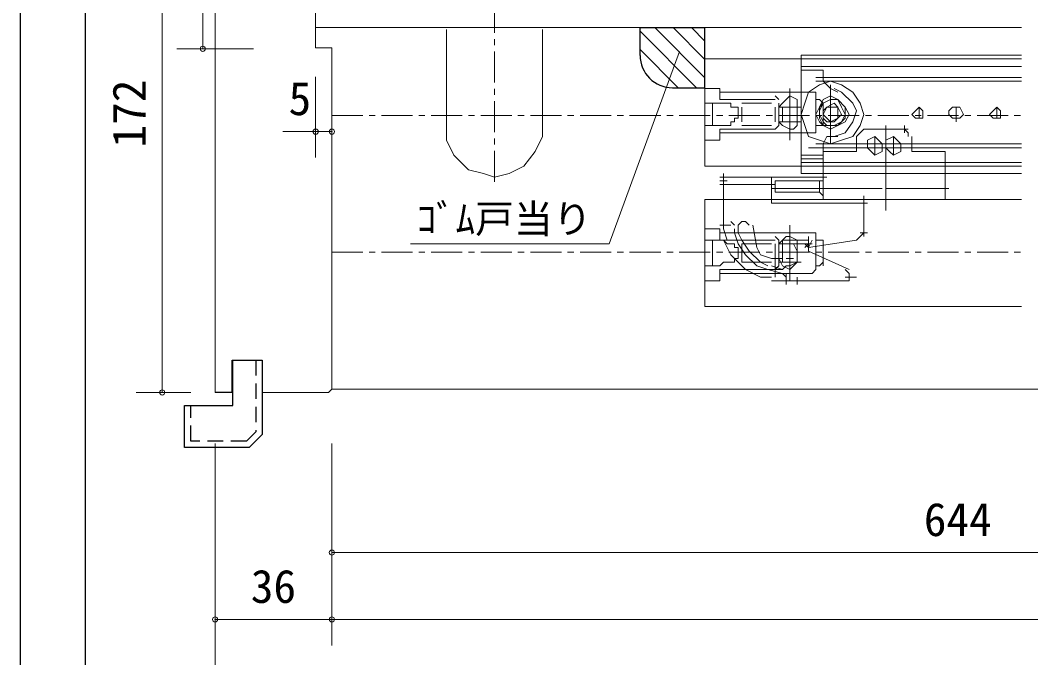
# Model space of a CAD drawing. Units: millimetres at full size; details may follow other scales. Extents: x -800 to 800, y -560 to 560.
# Drawn here: x -800 to -488.3, y -380.8 to -184.3 of the extents above; entities that cross this region are included whole.
import ezdxf
from ezdxf.enums import TextEntityAlignment as Align

# ---------------------------------------------------------------- set-up
doc = ezdxf.new("R2010")
doc.units = ezdxf.units.MM
doc.header["$LTSCALE"] = 4
doc.header["$PDMODE"] = 32
doc.header["$PDSIZE"] = 1.6
doc.linetypes.add('DASHED1', pattern=[1.8, 1.2, -0.6])
doc.linetypes.add('USER12', pattern=[3.826934, 2.391833, -0.478367, 0.478367, -0.478367])
for name, color, linetype, lineweight in [('0-0', 7, 'Continuous', 25), ('2-0', 7, 'Continuous', 18), ('3-0', 4, 'Continuous', 9)]:
    doc.layers.add(name, color=color, linetype=linetype, lineweight=lineweight)
doc.styles.add('ＭＳ ゴシック', font='')
doc.styles.get('ＭＳ ゴシック').set_extended_font_data('MS Gothic')

msp = doc.modelspace()

# ---------------------------------------------------------------- linework, layer by layer
at = {"layer": '0-0'}
msp.add_line((-800, 560), (-800, -560), dxfattribs=at)
msp.add_lwpolyline([(-780, -44), (-780, -444), (152, -444)], dxfattribs=at)
at = {"layer": '2-0', "color": 4, "lineweight": 9}
for p, q in [((-756.212, -127.061), (-756.212, -299.061)), ((-764.212, -299.061), (-747.406, -299.061))]:
    msp.add_line(p, q, dxfattribs=at)
at = {"layer": '2-0', "color": 4}
msp.add_point((-756.212, -299.061), dxfattribs=at)
at = {"layer": '3-0', "color": 7, "lineweight": 18}
for p, q in [((-739.876, -299.057), (-739.876, -127.061)), ((-708.876, -192.856), (-708.876, -147.856)), ((-708.876, -186.601), (-708.876, -153.561)), ((-491.166, -186.601), (-708.876, -186.601)), ((-668.554, -186.601), (-638.932, -186.601)), ((-668.554, -187.147), (-668.554, -217.909)), ((-638.932, -217.909), (-638.932, -187.147)), ((-708.876, -192.856), (-703.876, -192.856)), ((-703.876, -298.044), (-703.876, -192.856)), ((-588.803, -196.263), (-588.803, -229.302)), ((-517.026, -196.263), (-588.803, -196.263)), ((-517.026, -196.263), (-491.166, -196.263)), ((-491.166, -229.302), (-588.803, -229.302)), ((-588.803, -239.554), (-588.803, -272.596)), ((-491.166, -239.554), (-588.803, -239.554)), ((-491.166, -272.596), (-588.803, -272.596)), ((-725.376, -299.061), (-704.876, -299.061)), ((-703.876, -298.044), (-704.876, -299.044)), ((-703.876, -298.044), (-61.971, -298.044))]:
    msp.add_line(p, q, dxfattribs=at)
at = {"layer": '3-0', "linetype": 'USER12'}
for p, q in [((-653.744, -234.156), (-653.744, -138.453)), ((-703.876, -213.647), (-491.166, -213.647)), ((-703.876, -255.804), (-491.166, -255.804))]:
    msp.add_line(p, q, dxfattribs=at)
at = {"layer": '3-0'}
for p, q in [((-743.699, -147.565), (-743.699, -193.125)), ((-588.803, -202.085), (-604.287, -186.601)), ((-588.803, -196.428), (-598.63, -186.601)), ((-588.803, -190.771), (-592.973, -186.601)), ((-591.395, -205.15), (-608.806, -187.738)), ((-751.699, -193.125), (-728.059, -193.125)), ((-618.393, -253.21), (-596.68, -193.997)), ((-597.052, -205.15), (-608.806, -193.395)), ((-559.181, -195.122), (-559.181, -231.582)), ((-559.181, -195.122), (-491.166, -195.122)), ((-552.342, -198.543), (-559.181, -198.543)), ((-491.166, -198.543), (-552.342, -198.543)), ((-708.876, -226.659), (-708.876, -201.727)), ((-703.876, -226.659), (-703.876, -201.727)), ((-559.181, -227.025), (-559.181, -199.68)), ((-491.166, -201.959), (-554.623, -201.959)), ((-552.342, -200.82), (-552.342, -199.68)), ((-562.598, -205.379), (-562.598, -221.328)), ((-554.623, -203.099), (-491.166, -203.099)), ((-550.067, -222.465), (-550.067, -204.237)), ((-584.247, -208.794), (-584.247, -206.515)), ((-584.247, -206.515), (-555.764, -206.515)), ((-584.247, -208.794), (-567.154, -208.794)), ((-566.018, -208.794), (-567.154, -207.657)), ((-554.623, -208.794), (-554.623, -207.657)), ((-554.623, -208.794), (-553.484, -208.794)), ((-554.623, -208.794), (-554.623, -216.77)), ((-552.342, -209.934), (-553.484, -208.794)), ((-586.522, -209.934), (-584.247, -209.934)), ((-568.296, -209.934), (-577.408, -209.934)), ((-577.408, -211.072), (-577.408, -215.631)), ((-567.154, -215.631), (-567.154, -211.072)), ((-566.018, -209.934), (-566.018, -216.77)), ((-566.018, -211.072), (-559.181, -211.072)), ((-564.879, -211.072), (-564.879, -215.631)), ((-560.321, -215.631), (-560.321, -211.072)), ((-552.342, -216.77), (-552.342, -209.934)), ((-522.723, -214.492), (-522.723, -211.072)), ((-511.328, -215.631), (-511.328, -211.072)), ((-498.799, -214.492), (-498.799, -211.072)), ((-584.247, -216.77), (-588.803, -216.77)), ((-584.247, -217.909), (-584.247, -219.048)), ((-584.247, -217.909), (-567.154, -217.909)), ((-577.408, -216.77), (-568.296, -216.77)), ((-567.154, -217.909), (-566.018, -216.77)), ((-559.181, -215.631), (-566.018, -215.631)), ((-553.484, -216.77), (-552.342, -216.77)), ((-527.282, -217.909), (-539.811, -217.909)), ((-532.979, -242.975), (-532.979, -216.77)), ((-528.418, -217.909), (-526.14, -217.909)), ((-527.282, -219.048), (-527.282, -216.77)), ((-703.876, -218.659), (-718.965, -218.659)), ((-555.764, -219.048), (-584.247, -219.048)), ((-542.094, -222.465), (-542.094, -220.186)), ((-536.396, -225.884), (-536.396, -220.186)), ((-530.698, -225.884), (-530.698, -220.186)), ((-556.9, -223.607), (-491.166, -223.607)), ((-491.166, -222.465), (-554.623, -222.465)), ((-542.094, -222.465), (-540.952, -222.465)), ((-542.094, -222.465), (-542.094, -223.607)), ((-542.094, -223.607), (-542.094, -224.746)), ((-542.094, -223.607), (-540.952, -223.607)), ((-538.671, -222.465), (-540.952, -222.465)), ((-538.671, -223.607), (-540.952, -223.607)), ((-538.671, -223.607), (-538.671, -222.465)), ((-536.396, -224.746), (-536.396, -221.328)), ((-534.115, -222.465), (-532.979, -222.465)), ((-534.115, -222.465), (-534.115, -223.607)), ((-532.979, -223.607), (-534.115, -223.607)), ((-532.979, -222.465), (-528.418, -222.465)), ((-532.979, -223.607), (-532.979, -222.465)), ((-531.838, -222.465), (-529.557, -222.465)), ((-530.698, -224.746), (-530.698, -221.328)), ((-528.418, -222.465), (-526.14, -222.465)), ((-528.418, -222.465), (-528.418, -223.607)), ((-528.418, -223.607), (-526.14, -223.607)), ((-525.001, -223.607), (-525.001, -222.465)), ((-559.181, -225.884), (-552.342, -225.884)), ((-552.342, -227.025), (-559.181, -227.025)), ((-552.342, -224.746), (-552.342, -227.025)), ((-552.342, -228.163), (-552.342, -225.884)), ((-525.001, -224.746), (-514.745, -224.746)), ((-514.745, -225.884), (-514.745, -224.746)), ((-559.181, -228.163), (-491.166, -228.163)), ((-553.484, -229.302), (-551.206, -229.302)), ((-552.342, -228.163), (-552.342, -239.554)), ((-552.342, -231.582), (-552.342, -228.163)), ((-552.342, -230.442), (-552.342, -229.302)), ((-552.342, -231.582), (-552.342, -230.442)), ((-515.886, -229.302), (-512.47, -229.302)), ((-514.745, -231.582), (-514.745, -228.163)), ((-514.745, -230.442), (-514.745, -231.582)), ((-584.247, -232.72), (-581.966, -232.72)), ((-584.247, -232.72), (-581.966, -232.72)), ((-583.106, -234.998), (-583.106, -231.582)), ((-583.106, -234.998), (-583.106, -231.582)), ((-583.106, -234.998), (-583.106, -231.582)), ((-583.106, -236.14), (-583.106, -232.72)), ((-568.296, -236.14), (-568.296, -232.72)), ((-491.166, -231.582), (-559.181, -231.582)), ((-553.484, -232.72), (-551.206, -232.72)), ((-553.484, -232.72), (-551.206, -232.72)), ((-553.484, -232.72), (-551.206, -232.72)), ((-553.484, -232.72), (-551.206, -232.72)), ((-553.484, -232.72), (-551.206, -232.72)), ((-553.484, -232.72), (-551.206, -232.72)), ((-552.342, -234.998), (-552.342, -231.582)), ((-552.342, -234.998), (-552.342, -231.582)), ((-552.342, -234.998), (-552.342, -231.582)), ((-552.342, -234.998), (-552.342, -231.582)), ((-552.342, -234.998), (-552.342, -231.582)), ((-552.342, -234.998), (-552.342, -231.582)), ((-584.247, -233.861), (-581.966, -233.861)), ((-584.247, -234.998), (-581.966, -234.998)), ((-583.106, -246.392), (-583.106, -233.861)), ((-570.576, -234.998), (-567.154, -234.998)), ((-568.296, -236.14), (-546.65, -236.14)), ((-567.154, -233.861), (-553.484, -233.861)), ((-567.154, -233.861), (-567.154, -237.277)), ((-553.484, -237.277), (-553.484, -233.861)), ((-553.484, -233.861), (-552.342, -233.861)), ((-553.484, -236.14), (-534.115, -236.14)), ((-532.979, -236.14), (-513.611, -236.14)), ((-553.484, -237.277), (-567.154, -237.277)), ((-553.484, -237.277), (-552.342, -238.416)), ((-552.342, -238.416), (-552.342, -239.554)), ((-540.952, -239.554), (-552.342, -239.554)), ((-539.811, -239.554), (-540.952, -239.554)), ((-539.811, -241.834), (-539.811, -238.416)), ((-514.745, -239.554), (-514.745, -238.416)), ((-540.952, -240.696), (-538.671, -240.696)), ((-539.811, -240.696), (-539.811, -249.81)), ((-539.811, -240.696), (-539.811, -249.81)), ((-583.106, -248.669), (-583.106, -245.253)), ((-584.247, -247.531), (-581.966, -247.531)), ((-583.106, -248.669), (-583.106, -246.392)), ((-583.106, -247.531), (-580.825, -247.531)), ((-581.966, -252.089), (-583.106, -248.669)), ((-579.689, -247.531), (-580.825, -246.392)), ((-579.689, -248.669), (-579.689, -249.81)), ((-573.991, -247.531), (-572.852, -254.366)), ((-562.598, -247.531), (-562.598, -264.622)), ((-539.811, -250.948), (-539.811, -248.669)), ((-586.522, -252.089), (-584.247, -252.089)), ((-584.247, -252.089), (-584.247, -249.81)), ((-584.247, -249.81), (-555.764, -249.81)), ((-584.247, -252.089), (-567.154, -252.089)), ((-579.689, -249.81), (-578.549, -253.229)), ((-577.408, -252.089), (-578.549, -249.81)), ((-566.018, -252.089), (-567.154, -250.948)), ((-566.018, -252.089), (-566.018, -260.064)), ((-562.598, -260.064), (-562.598, -252.089)), ((-562.598, -252.089), (-556.9, -252.089)), ((-556.9, -254.366), (-556.9, -250.948)), ((-554.623, -252.089), (-554.623, -250.948)), ((-554.623, -252.089), (-553.484, -252.089)), ((-554.623, -252.089), (-554.623, -260.064)), ((-552.342, -252.089), (-553.484, -252.089)), ((-552.342, -260.064), (-552.342, -252.089)), ((-540.952, -249.81), (-538.671, -249.81)), ((-679.66, -253.21), (-618.393, -253.21)), ((-568.296, -253.229), (-577.408, -253.229)), ((-567.154, -258.924), (-567.154, -253.229)), ((-566.018, -253.229), (-559.181, -253.229)), ((-564.879, -253.229), (-564.879, -258.924)), ((-564.879, -256.646), (-564.879, -254.366)), ((-560.321, -255.508), (-561.462, -253.229)), ((-560.321, -258.924), (-560.321, -253.229)), ((-560.321, -255.508), (-560.321, -257.785)), ((-559.181, -253.229), (-555.764, -253.229)), ((-544.369, -261.202), (-556.9, -255.508)), ((-568.296, -257.785), (-566.018, -257.785)), ((-563.738, -257.785), (-561.462, -257.785)), ((-584.247, -260.064), (-588.803, -260.064)), ((-584.247, -261.202), (-584.247, -262.343)), ((-584.247, -261.202), (-567.154, -261.202)), ((-569.435, -261.202), (-564.879, -262.343)), ((-564.879, -261.202), (-568.296, -260.064)), ((-568.296, -261.202), (-566.018, -261.202)), ((-567.154, -262.343), (-567.154, -258.924)), ((-567.154, -263.481), (-567.154, -260.064)), ((-567.154, -261.202), (-566.018, -260.064)), ((-559.181, -258.924), (-566.018, -258.924)), ((-562.598, -260.064), (-563.738, -260.064)), ((-555.764, -262.343), (-554.623, -261.202)), ((-553.484, -260.064), (-552.342, -258.924)), ((-544.369, -262.343), (-545.509, -261.202)), ((-555.764, -262.343), (-584.247, -262.343)), ((-568.296, -262.343), (-566.018, -262.343)), ((-568.296, -264.622), (-563.738, -264.622)), ((-566.018, -264.622), (-562.598, -264.622)), ((-563.738, -263.481), (-564.879, -262.343)), ((-563.738, -265.761), (-563.738, -262.343)), ((-563.738, -263.481), (-563.738, -264.622)), ((-561.462, -264.622), (-558.04, -264.622)), ((-561.462, -264.622), (-558.04, -264.622)), ((-560.321, -265.761), (-560.321, -263.481)), ((-560.321, -265.761), (-560.321, -263.481)), ((-545.509, -263.481), (-542.094, -263.481)), ((-544.369, -264.622), (-544.369, -262.343)), ((-544.369, -263.481), (-544.369, -262.343)), ((-739.876, -398.357), (-739.876, -314.802)), ((-739.876, -377.008), (-739.876, -314.802)), ((-703.876, -377.008), (-703.876, -314.802)), ((-703.876, -356.395), (-703.876, -314.802)), ((-703.876, -348.395), (-322.864, -348.395)), ((-739.876, -369.008), (-703.876, -369.008)), ((-703.876, -369.008), (95.406, -369.008))]:
    msp.add_line(p, q, dxfattribs=at)
at = {"layer": '3-0', "color": 7, "lineweight": 25}
for p, q in [((-608.806, -186.601), (-588.803, -186.601)), ((-608.806, -195.148), (-608.806, -186.601)), ((-588.803, -205.15), (-588.803, -186.601)), ((-598.805, -205.15), (-588.803, -205.15)), ((-734.678, -289.063), (-725.377, -289.063)), ((-734.678, -299.057), (-734.678, -289.063)), ((-734.376, -303.068), (-734.376, -289.063)), ((-734.678, -299.057), (-739.876, -299.057)), ((-749.377, -303.068), (-734.376, -303.068)), ((-749.377, -316.07), (-749.377, -303.068))]:
    msp.add_line(p, q, dxfattribs=at)
at = {"layer": '3-0', "color": 7, "linetype": 'DASHED1', "lineweight": 25}
for p, q in [((-747.377, -314.07), (-747.377, -303.068)), ((-730.204, -314.07), (-747.377, -314.07))]:
    msp.add_line(p, q, dxfattribs=at)
at = {"layer": '3-0'}
for points in [[(-552.342, -199.68), (-559.181, -199.68), (-552.342, -199.68)], [(-552.342, -200.82), (-552.342, -203.099), (-550.067, -205.379), (-547.786, -206.515)], [(-584.247, -206.515), (-584.247, -205.379), (-588.803, -205.379)], [(-586.522, -209.934), (-588.803, -209.934), (-588.803, -205.379)], [(-548.925, -220.186), (-545.509, -219.048), (-543.228, -215.631), (-542.094, -212.213), (-543.228, -209.934), (-546.65, -206.515), (-548.925, -205.379)], [(-560.321, -211.072), (-560.321, -208.794), (-562.598, -207.657), (-563.738, -208.794), (-564.879, -209.934), (-566.018, -211.072)], [(-554.623, -207.657), (-554.623, -206.515), (-555.764, -206.515)], [(-586.522, -209.934), (-586.522, -216.77), (-588.803, -216.77), (-588.803, -209.934)], [(-584.247, -216.77), (-580.825, -216.77), (-580.825, -215.631), (-579.689, -215.631), (-579.689, -214.492), (-578.549, -214.492), (-578.549, -213.351), (-578.549, -212.213), (-578.549, -211.072), (-580.825, -211.072), (-580.825, -209.934), (-584.247, -209.934)], [(-521.584, -213.351), (-521.584, -212.213), (-522.723, -211.072), (-523.86, -212.213)], [(-523.86, -212.213), (-525.001, -213.351), (-523.86, -214.492)], [(-523.86, -214.492), (-522.723, -214.492), (-521.584, -214.492), (-521.584, -213.351)], [(-588.803, -216.77), (-588.803, -221.328), (-584.247, -221.328), (-584.247, -219.048)], [(-566.018, -215.631), (-564.879, -216.77), (-562.598, -217.909), (-561.462, -217.909), (-560.321, -216.77), (-560.321, -215.631)], [(-555.764, -219.048), (-554.623, -219.048), (-554.623, -217.909)], [(-553.484, -216.77), (-554.623, -216.77), (-554.623, -217.909)], [(-539.811, -217.909), (-540.952, -219.048), (-542.094, -220.186)], [(-526.14, -220.186), (-526.14, -219.048), (-527.282, -217.909)], [(-547.786, -220.186), (-551.206, -220.186), (-552.342, -222.465), (-552.342, -224.746)], [(-534.115, -222.465), (-535.255, -221.328), (-536.396, -220.186), (-538.671, -221.328), (-538.671, -222.465)], [(-528.418, -222.465), (-529.557, -221.328), (-530.698, -220.186), (-532.979, -221.328), (-532.979, -222.465)], [(-526.14, -222.465), (-525.001, -222.465), (-525.001, -220.186)], [(-537.536, -222.465), (-534.115, -222.465), (-538.671, -222.465)], [(-538.671, -223.607), (-537.536, -224.746), (-536.396, -225.884), (-534.115, -224.746), (-534.115, -223.607)], [(-532.979, -223.607), (-531.838, -224.746), (-530.698, -225.884), (-528.418, -224.746), (-528.418, -223.607)], [(-525.001, -224.746), (-525.001, -223.607), (-526.14, -223.607)], [(-542.094, -224.746), (-552.342, -224.746), (-552.342, -225.884)], [(-552.342, -228.163), (-514.745, -228.163), (-514.745, -225.884)], [(-514.745, -228.163), (-514.745, -239.554), (-532.979, -239.554), (-552.342, -239.554)], [(-552.342, -239.554), (-552.342, -232.72), (-583.106, -232.72)], [(-583.106, -232.72), (-583.106, -233.861), (-583.106, -234.998)], [(-583.106, -234.998), (-568.296, -234.998), (-568.296, -240.696), (-539.811, -240.696)], [(-584.247, -249.81), (-584.247, -248.669), (-588.803, -248.669)], [(-586.522, -252.089), (-588.803, -252.089), (-588.803, -248.669)], [(-575.132, -247.531), (-576.269, -246.392), (-577.408, -246.392), (-578.549, -247.531), (-578.549, -249.81)], [(-586.522, -252.089), (-586.522, -260.064), (-588.803, -260.064), (-588.803, -252.089)], [(-584.247, -260.064), (-583.106, -258.924), (-579.689, -258.924), (-579.689, -257.785), (-578.549, -257.785), (-578.549, -256.646), (-578.549, -255.508), (-578.549, -254.366), (-579.689, -254.366), (-579.689, -253.229), (-581.966, -253.229), (-583.106, -252.089), (-584.247, -252.089)], [(-583.106, -252.089), (-580.825, -256.646), (-576.269, -261.202), (-571.71, -263.481), (-568.296, -263.481)], [(-577.408, -252.089), (-575.132, -255.508), (-571.71, -258.924), (-569.435, -260.064)], [(-560.321, -253.229), (-560.321, -252.089), (-562.598, -250.948), (-563.738, -250.948), (-564.879, -252.089), (-566.018, -253.229)], [(-562.598, -252.089), (-564.879, -252.089), (-564.879, -253.229)], [(-555.764, -252.089), (-556.9, -254.366), (-542.094, -252.089)], [(-554.623, -250.948), (-554.623, -249.81), (-555.764, -249.81)], [(-542.094, -252.089), (-540.952, -250.948), (-539.811, -249.81)], [(-578.549, -253.229), (-576.269, -256.646), (-572.852, -260.064), (-569.435, -261.202)], [(-577.408, -253.229), (-577.408, -258.924), (-568.296, -258.924)], [(-572.852, -254.366), (-571.71, -256.646), (-568.296, -257.785)], [(-558.04, -254.366), (-556.9, -253.229), (-561.462, -253.229)], [(-558.04, -253.229), (-556.9, -254.366), (-556.9, -255.508)], [(-566.018, -257.785), (-564.879, -257.785), (-564.879, -256.646)], [(-566.018, -257.785), (-564.879, -260.064), (-562.598, -261.202), (-561.462, -260.064), (-560.321, -258.924), (-560.321, -257.785)], [(-562.598, -260.064), (-560.321, -258.924), (-560.321, -257.785)], [(-588.803, -260.064), (-588.803, -264.622), (-584.247, -264.622), (-584.247, -262.343)], [(-566.018, -261.202), (-564.879, -261.202), (-563.738, -260.064)], [(-553.484, -260.064), (-554.623, -260.064), (-554.623, -261.202)], [(-563.738, -263.481), (-563.738, -264.622), (-560.321, -264.622), (-545.509, -264.622)], [(-545.509, -264.622), (-544.369, -264.622), (-544.369, -263.481)]]:
    msp.add_lwpolyline(points, dxfattribs=at)
for points in [[(-539.811, -213.351), (-540.952, -209.934), (-543.228, -206.515), (-546.65, -204.237), (-550.067, -203.099), (-553.484, -204.237), (-556.9, -206.515), (-558.04, -209.934), (-559.181, -213.351), (-558.04, -216.77), (-556.9, -220.186), (-553.484, -221.328), (-550.067, -222.465), (-546.65, -221.328), (-543.228, -220.186), (-540.952, -216.77)], [(-544.369, -213.351), (-545.509, -211.072), (-547.786, -208.794), (-550.067, -207.657), (-552.342, -208.794), (-553.484, -211.072), (-554.623, -213.351), (-553.484, -215.631), (-552.342, -216.77), (-550.067, -217.909), (-547.786, -216.77), (-545.509, -215.631)], [(-545.509, -213.351), (-546.65, -211.072), (-547.786, -208.794), (-550.067, -208.794), (-552.342, -209.934), (-553.484, -211.072), (-553.484, -213.351), (-552.342, -215.631), (-551.206, -216.77), (-548.925, -216.77), (-546.65, -215.631)], [(-545.509, -213.351), (-545.509, -211.072), (-547.786, -208.794), (-550.067, -208.794), (-552.342, -209.934), (-553.484, -212.213), (-553.484, -214.492), (-552.342, -216.77), (-550.067, -216.77), (-547.786, -216.77), (-545.509, -214.492)], [(-546.65, -213.351), (-547.786, -211.072), (-548.925, -209.934), (-551.206, -211.072), (-552.342, -212.213), (-552.342, -214.492), (-551.206, -215.631), (-548.925, -215.631), (-547.786, -214.492)], [(-547.786, -213.351), (-547.786, -211.072), (-550.067, -211.072), (-551.206, -211.072), (-552.342, -213.351), (-551.206, -214.492), (-550.067, -215.631), (-547.786, -214.492)], [(-509.053, -213.351), (-510.189, -211.072), (-511.328, -211.072), (-512.47, -211.072), (-513.611, -212.213), (-513.611, -213.351), (-512.47, -214.492), (-511.328, -214.492), (-510.189, -214.492)], [(-497.657, -213.351), (-497.657, -212.213), (-498.799, -211.072), (-499.935, -212.213), (-501.074, -213.351), (-499.935, -214.492), (-498.799, -214.492), (-497.657, -214.492)]]:
    msp.add_lwpolyline(points, close=True, dxfattribs=at)
at = {"layer": '3-0', "color": 7, "lineweight": 18}
msp.add_lwpolyline([(-668.554, -216.77), (-668.554, -221.328), (-666.273, -225.884), (-661.717, -230.442), (-657.159, -231.582), (-653.744, -232.72), (-649.186, -231.582), (-644.629, -229.302), (-641.212, -224.746), (-638.932, -220.186), (-638.932, -216.77)], dxfattribs=at)
at = {"layer": '3-0', "color": 7, "lineweight": 25}
msp.add_lwpolyline([(-725.376, -289.063), (-725.376, -312.066), (-729.375, -316.07), (-749.376, -316.07)], dxfattribs=at)
at = {"layer": '3-0', "color": 7, "linetype": 'DASHED1', "lineweight": 25}
msp.add_lwpolyline([(-727.376, -289.063), (-727.376, -311.238), (-730.204, -314.07)], dxfattribs=at)
at = {"layer": '3-0', "color": 7, "lineweight": 25}
msp.add_arc((-598.805, -195.148), 10, 180, 270, dxfattribs=at)
at = {"layer": '3-0'}
for p in [(-743.699, -193.125), (-708.876, -218.659), (-703.876, -218.659), (-703.876, -348.395), (-739.876, -369.008), (-703.876, -369.008)]:
    msp.add_point(p, dxfattribs=at)

# ---------------------------------------------------------------- texts
at = {"layer": '2-0', "style": 'ＭＳ ゴシック'}
msp.add_text('172', height=10.26, rotation=90, dxfattribs=at).set_placement((-758.212, -223.578), align=Align.BOTTOM_LEFT)
at = {"layer": '3-0', "color": 7, "style": 'ＭＳ ゴシック'}
for s, height, p in [('5', 10.26, (-717.222, -216.659)), ('ｺﾞﾑ戸当り', 8.798, (-677.705, -252.566)), ('644', 10.26, (-521.295, -346.395)), ('36', 10.26, (-728.876, -367.008))]:
    msp.add_text(s, height=height, dxfattribs=at).set_placement(p, align=Align.BOTTOM_LEFT)

doc.saveas('drawing.dxf')
